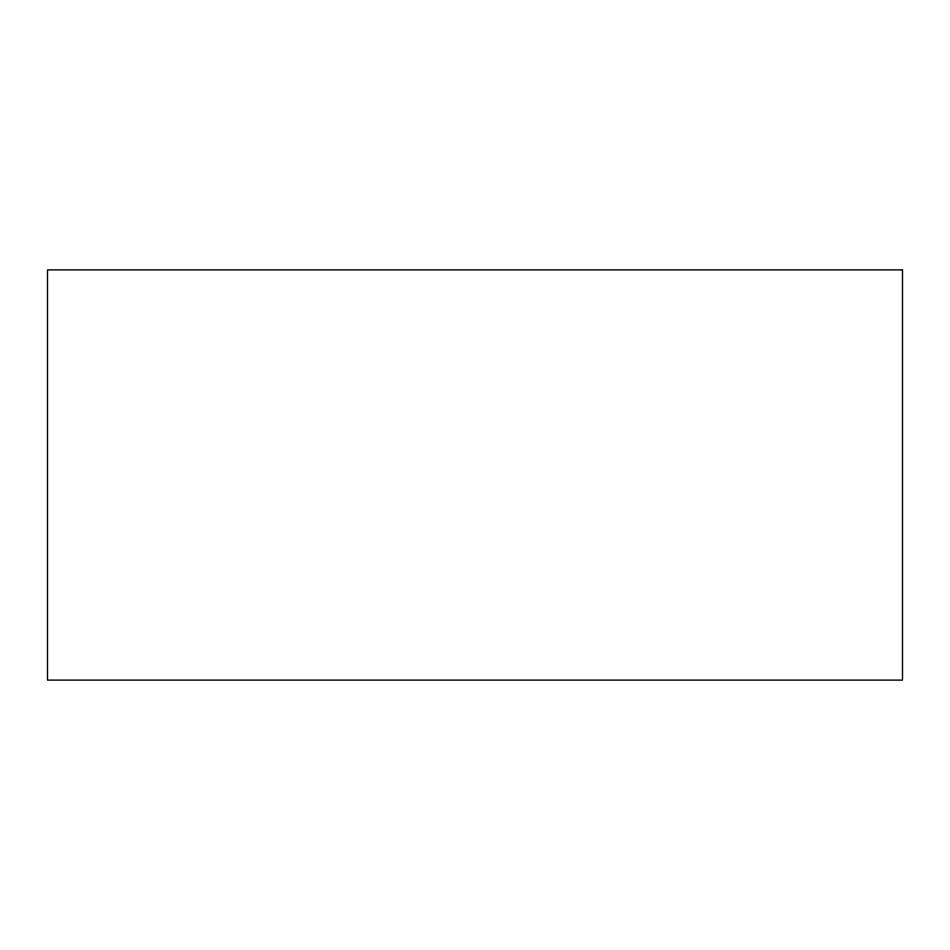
<?xml version="1.0" encoding="UTF-8"?>
<svg xmlns="http://www.w3.org/2000/svg" width="950" height="950" viewBox="0 0 950 950"><rect width="100%" height="100%" fill="white"/><g stroke="black" fill="none" stroke-linecap="round" stroke-linejoin="round"><path stroke-width="1.43" d="M902.5 269.895L47.5 269.895L47.5 680.105L902.5 680.105L902.5 269.895"/></g></svg>
